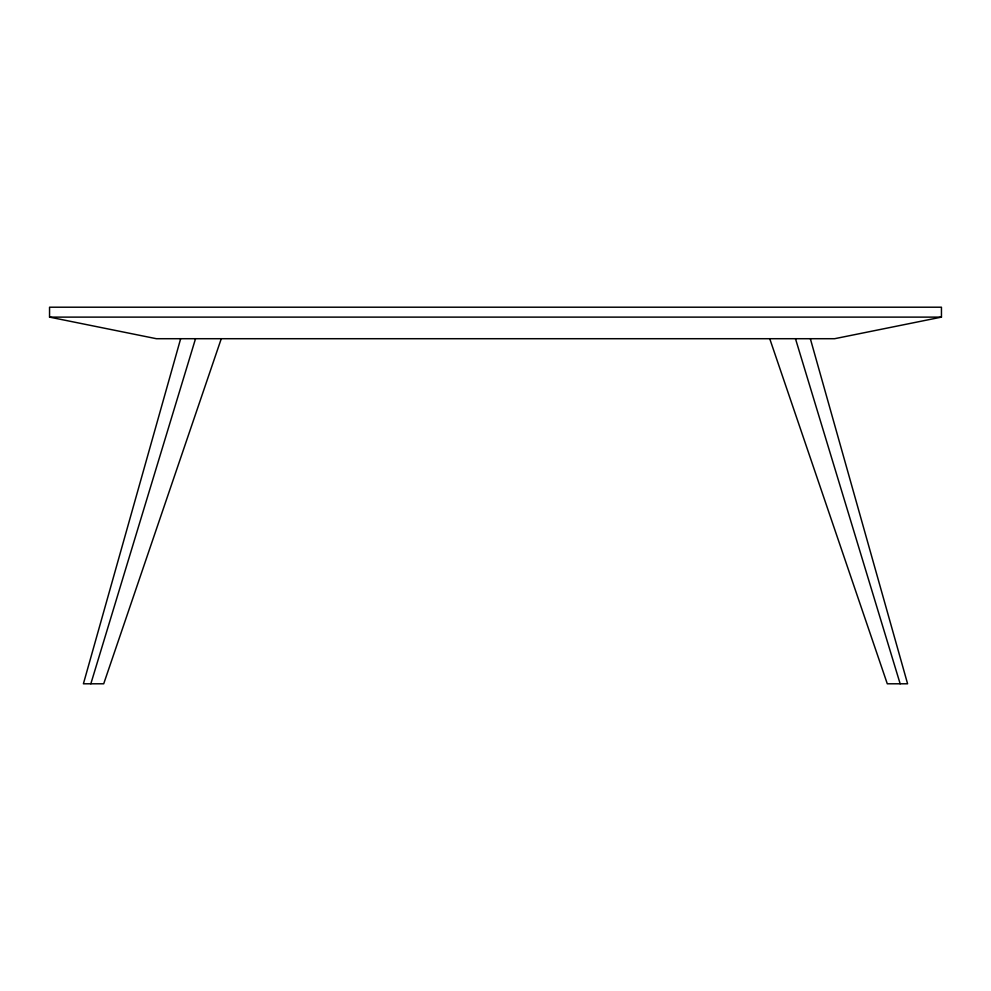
<?xml version="1.0" encoding="UTF-8"?>
<svg xmlns="http://www.w3.org/2000/svg" width="991" height="991" viewBox="0 0 991 991"><rect width="100%" height="100%" fill="white"/><g stroke="black" fill="none" stroke-linecap="round" stroke-linejoin="round"><path stroke-width="1.49" d="M180.659 338.711L83.405 683.79L103.708 683.79L221.266 338.711M90.838 683.79L195.524 338.711M941.45 317.12L834.595 338.711L156.405 338.711L49.55 317.12L49.55 307.21L941.45 307.21L941.45 317.12L49.55 317.12M769.734 338.711L887.292 683.79L907.595 683.79L810.341 338.711M795.476 338.711L900.162 683.79"/></g></svg>
